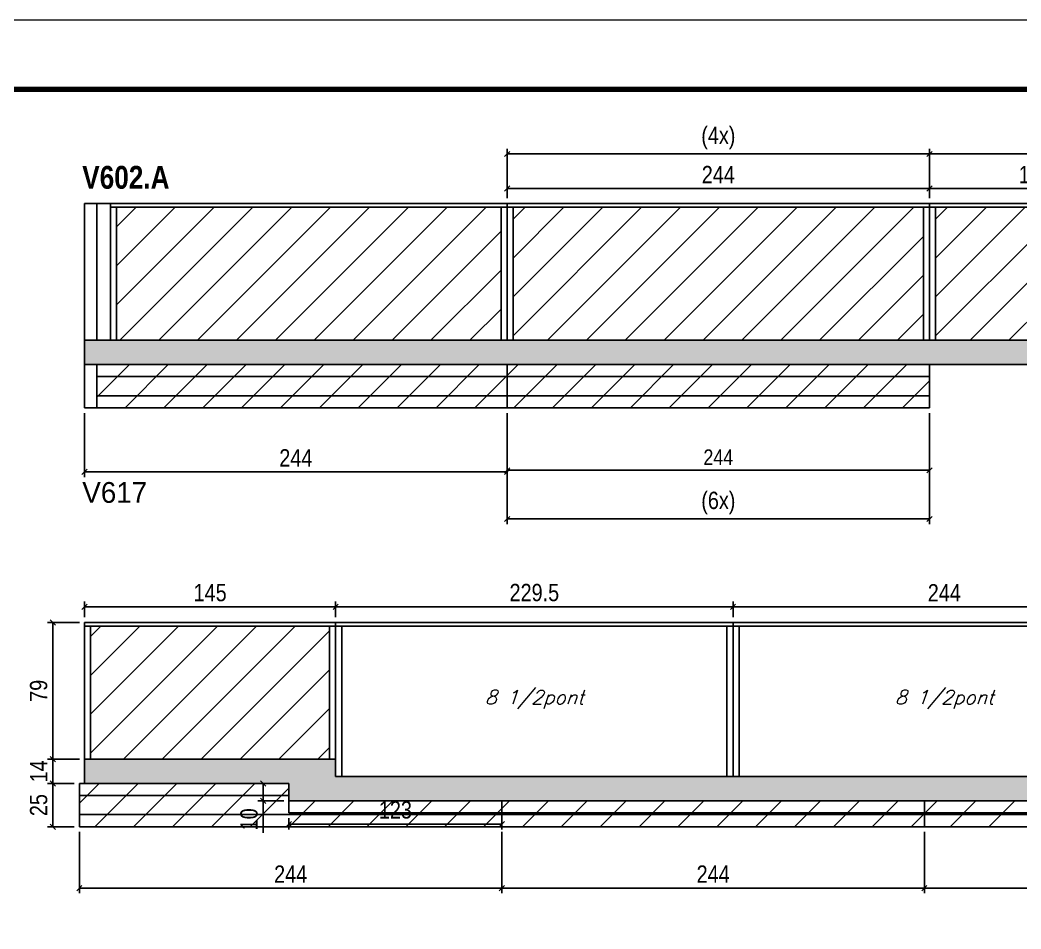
# Model space of a CAD drawing. Extents: x 13154 to 22413, y 1253 to 30260.
# Drawn here: x 16694 to 17272, y 28196 to 28721 of the extents above; entities that cross this region are included whole.
import ezdxf

# ---------------------------------------------------------------- set-up
doc = ezdxf.new("R2010")
doc.units = 0
doc.linetypes.add('DASHED', pattern=[0.75, 0.5, -0.25])
for name, color, linetype in [('5', 5, 'Continuous'), ('COTA', 241, 'Continuous'), ('NOMENCLATURA', 7, 'Continuous'), ('Painéis', 200, 'Continuous'), ('SARR_2.2x7', 40, 'Continuous'), ('SARR_3.5x7', 81, 'Continuous'), ('texto', 7, 'Continuous')]:
    doc.layers.add(name, color=color, linetype=linetype)
for name, color, linetype, lineweight in [('Folhas', 255, 'Continuous', 9), ('Hachura', 251, 'Continuous', 9), ('SARRAFO DE PRESSAO', 251, 'DASHED', 9)]:
    doc.layers.add(name, color=color, linetype=linetype, lineweight=lineweight)
doc.styles.add('COTA TECNICA', font='techl___.ttf', dxfattribs={"height": 10})
doc.styles.add('COTA TECNICA-50', font='techl___.ttf', dxfattribs={"height": 9})
doc.styles.add('Romans', font='romans.shx')
doc.styles.add('ROMAS860', font='ROMAS860.SHX')
doc.styles.add('TECNICA', font='techb___.ttf', dxfattribs={"height": 10})
doc.dimstyles.new('COTA PAINEL-50', dxfattribs={"dimtxt": 9, "dimasz": 3, "dimexe": 3, "dimexo": 3, "dimgap": 3, "dimtad": 1, "dimdec": 1, "dimzin": 12, "dimdsep": 46, "dimtxsty": 'COTA TECNICA-50', "dimblk1": 'OBLIQUE', "dimblk2": 'OBLIQUE', "dimsah": 1, "dimcen": 0.9, "dimclrd": 4, "dimclre": 4, "dimclrt": 240, "dimadec": 1, "dimazin": 3, "dimtfac": 1, "dimtdec": 1, "dimtmove": 0, "dimatfit": 3, "dimfxl": 1, "dimtolj": 1, "dimtzin": 12, "dimarcsym": 0})
doc.dimstyles.new('PAINEL', dxfattribs={"dimtxt": 10, "dimasz": 3, "dimexe": 3, "dimexo": 3, "dimgap": 3, "dimtad": 1, "dimdec": 1, "dimzin": 12, "dimdsep": 46, "dimtxsty": 'COTA TECNICA', "dimblk1": 'OBLIQUE', "dimblk2": 'OBLIQUE', "dimsah": 1, "dimcen": 0.9, "dimclrd": 4, "dimclre": 4, "dimclrt": 240, "dimadec": 1, "dimazin": 3, "dimtfac": 1, "dimtdec": 1, "dimtmove": 0, "dimatfit": 3, "dimfxl": 1, "dimtolj": 1, "dimtzin": 12, "dimarcsym": 0})

# ---------------------------------------------------------------- blocks, each defined once
blk = doc.blocks.new('9999999999')
at = {"layer": 'Folhas'}
blk.add_lwpolyline([(98138.98, 34190.21), (99623.98, 34190.21), (99623.98, 35240.21), (98138.98, 35240.21)], close=True, dxfattribs=at)
at = {"layer": 'Folhas', "color": 30, "const_width": 3}
blk.add_lwpolyline([(98213.98, 34230.21), (99583.98, 34230.21), (99583.98, 35200.21), (98213.98, 35200.21)], close=True, dxfattribs=at)
blk = doc.blocks.new('_Oblique')
at = {"color": 0, "linetype": 'ByBlock', "lineweight": -2}
blk.add_line((-0.5, -0.5), (0.5, 0.5), dxfattribs=at)
blk = doc.blocks.new('*D53')
at = {"layer": 'COTA', "color": 4, "linetype": 'ByBlock', "lineweight": -2, "transparency": 16777216}
for p, q in [((16975.59, 28493.62), (16975.59, 28457.54)), ((17219.59, 28493.62), (17219.59, 28457.54)), ((16975.59, 28460.54), (17219.59, 28460.54))]:
    blk.add_line(p, q, dxfattribs=at)
at = {"layer": 'Defpoints', "color": 0, "linetype": 'ByBlock', "transparency": 16777216}
for p in [(16975.59, 28496.62), (17219.59, 28496.62), (17219.59, 28460.54)]:
    blk.add_point(p, dxfattribs=at)
at = {"layer": 'COTA', "color": 4, "linetype": 'ByBlock', "lineweight": -2, "transparency": 16777216, "xscale": 3, "yscale": 3, "zscale": 3, "rotation": 180}
blk.add_blockref('_Oblique', (16975.59, 28460.54), dxfattribs=at)
at = {"layer": 'COTA', "color": 4, "linetype": 'ByBlock', "lineweight": -2, "transparency": 16777216, "xscale": 3, "yscale": 3, "zscale": 3}
blk.add_blockref('_Oblique', (17219.59, 28460.54), dxfattribs=at)
at = {"layer": 'COTA', "color": 240, "linetype": 'ByBlock', "transparency": 16777216, "insert": (17097.59, 28468.1), "char_height": 9, "attachment_point": 5, "style": 'COTA TECNICA-50'}
blk.add_mtext('\\A1;244', dxfattribs=at)
blk = doc.blocks.new('*D58')
at = {"layer": 'COTA', "color": 4, "linetype": 'ByBlock', "lineweight": -2, "transparency": 16777216}
for p, q in [((16731.59, 28493.62), (16731.59, 28456.64)), ((16975.59, 28493.62), (16975.59, 28456.64)), ((16975.59, 28459.64), (16731.59, 28459.64))]:
    blk.add_line(p, q, dxfattribs=at)
at = {"layer": 'Defpoints', "color": 0, "linetype": 'ByBlock', "transparency": 16777216}
for p in [(16731.59, 28496.62), (16975.59, 28496.62), (16731.59, 28459.64)]:
    blk.add_point(p, dxfattribs=at)
at = {"layer": 'COTA', "color": 4, "linetype": 'ByBlock', "lineweight": -2, "transparency": 16777216, "xscale": 3, "yscale": 3, "zscale": 3, "rotation": 180}
blk.add_blockref('_Oblique', (16731.59, 28459.64), dxfattribs=at)
at = {"layer": 'COTA', "color": 4, "linetype": 'ByBlock', "lineweight": -2, "transparency": 16777216, "xscale": 3, "yscale": 3, "zscale": 3}
blk.add_blockref('_Oblique', (16975.59, 28459.64), dxfattribs=at)
at = {"layer": 'COTA', "color": 240, "linetype": 'ByBlock', "transparency": 16777216, "insert": (16853.59, 28467.71), "char_height": 10, "attachment_point": 5, "style": 'COTA TECNICA'}
blk.add_mtext('\\A1;244', dxfattribs=at)
blk = doc.blocks.new('*D60')
at = {"layer": 'COTA', "color": 4, "lineweight": -2, "transparency": 16777216}
for p, q in [((16975.59, 28493.62), (16975.59, 28429.43)), ((17219.59, 28493.62), (17219.59, 28429.43)), ((16975.59, 28432.43), (17219.59, 28432.43))]:
    blk.add_line(p, q, dxfattribs=at)
at = {"layer": 'Defpoints', "color": 0, "transparency": 16777216}
for p in [(16975.59, 28496.62), (17219.59, 28496.62), (17219.59, 28432.43)]:
    blk.add_point(p, dxfattribs=at)
at = {"layer": 'COTA', "color": 4, "lineweight": -2, "transparency": 16777216, "xscale": 3, "yscale": 3, "zscale": 3, "rotation": 180}
blk.add_blockref('_Oblique', (16975.59, 28432.43), dxfattribs=at)
at = {"layer": 'COTA', "color": 4, "lineweight": -2, "transparency": 16777216, "xscale": 3, "yscale": 3, "zscale": 3}
blk.add_blockref('_Oblique', (17219.59, 28432.43), dxfattribs=at)
at = {"layer": 'COTA', "color": 240, "transparency": 16777216, "insert": (17097.59, 28441.65), "char_height": 10, "attachment_point": 5, "style": 'COTA TECNICA'}
blk.add_mtext('\\A1;(6x)', dxfattribs=at)
blk = doc.blocks.new('*D61')
at = {"layer": 'COTA', "color": 4, "lineweight": -2, "transparency": 16777216}
for p, q in [((17219.59, 28617.62), (17219.59, 28646.25)), ((17466.59, 28617.62), (17466.59, 28646.25)), ((17219.59, 28643.25), (17466.59, 28643.25))]:
    blk.add_line(p, q, dxfattribs=at)
at = {"layer": 'Defpoints', "color": 0, "transparency": 16777216}
for p in [(17466.59, 28643.25), (17219.59, 28614.62), (17466.59, 28614.62)]:
    blk.add_point(p, dxfattribs=at)
at = {"layer": 'COTA', "color": 4, "lineweight": -2, "transparency": 16777216, "xscale": 3, "yscale": 3, "zscale": 3, "rotation": 180}
blk.add_blockref('_Oblique', (17219.59, 28643.25), dxfattribs=at)
at = {"layer": 'COTA', "color": 4, "lineweight": -2, "transparency": 16777216, "xscale": 3, "yscale": 3, "zscale": 3}
blk.add_blockref('_Oblique', (17466.59, 28643.25), dxfattribs=at)
at = {"layer": 'COTA', "color": 240, "transparency": 16777216, "insert": (17343.09, 28651.33), "char_height": 10, "attachment_point": 5, "style": 'COTA TECNICA'}
blk.add_mtext('\\A1;247', dxfattribs=at)
blk = doc.blocks.new('*D63')
at = {"layer": 'COTA', "color": 4, "lineweight": -2, "transparency": 16777216}
for p, q in [((17219.59, 28617.62), (17219.59, 28626.26)), ((17219.59, 28623.26), (17341.59, 28623.26)), ((17341.59, 28617.62), (17341.59, 28626.26))]:
    blk.add_line(p, q, dxfattribs=at)
at = {"layer": 'Defpoints', "color": 0, "transparency": 16777216}
for p in [(17341.59, 28623.26), (17219.59, 28614.62), (17341.59, 28614.62)]:
    blk.add_point(p, dxfattribs=at)
at = {"layer": 'COTA', "color": 4, "lineweight": -2, "transparency": 16777216, "xscale": 3, "yscale": 3, "zscale": 3, "rotation": 180}
blk.add_blockref('_Oblique', (17219.59, 28623.26), dxfattribs=at)
at = {"layer": 'COTA', "color": 4, "lineweight": -2, "transparency": 16777216, "xscale": 3, "yscale": 3, "zscale": 3}
blk.add_blockref('_Oblique', (17341.59, 28623.26), dxfattribs=at)
at = {"layer": 'COTA', "color": 240, "transparency": 16777216, "insert": (17280.59, 28631.32), "char_height": 10, "attachment_point": 5, "style": 'COTA TECNICA'}
blk.add_mtext('\\A1;122', dxfattribs=at)
blk = doc.blocks.new('*D68')
at = {"layer": 'COTA', "color": 4, "lineweight": -2, "transparency": 16777216}
for p, q in [((16975.59, 28617.62), (16975.59, 28626.26)), ((16975.59, 28623.26), (17219.59, 28623.26)), ((17219.59, 28617.62), (17219.59, 28626.26))]:
    blk.add_line(p, q, dxfattribs=at)
at = {"layer": 'Defpoints', "color": 0, "transparency": 16777216}
for p in [(17219.59, 28623.26), (16975.59, 28614.62), (17219.59, 28614.62)]:
    blk.add_point(p, dxfattribs=at)
at = {"layer": 'COTA', "color": 4, "lineweight": -2, "transparency": 16777216, "xscale": 3, "yscale": 3, "zscale": 3, "rotation": 180}
blk.add_blockref('_Oblique', (16975.59, 28623.26), dxfattribs=at)
at = {"layer": 'COTA', "color": 4, "lineweight": -2, "transparency": 16777216, "xscale": 3, "yscale": 3, "zscale": 3}
blk.add_blockref('_Oblique', (17219.59, 28623.26), dxfattribs=at)
at = {"layer": 'COTA', "color": 240, "transparency": 16777216, "insert": (17097.59, 28631.33), "char_height": 10, "attachment_point": 5, "style": 'COTA TECNICA'}
blk.add_mtext('\\A1;244', dxfattribs=at)
blk = doc.blocks.new('*D69')
at = {"layer": 'COTA', "color": 4, "lineweight": -2, "transparency": 16777216}
for p, q in [((16975.59, 28617.62), (16975.59, 28646.25)), ((17219.59, 28617.62), (17219.59, 28646.25)), ((17219.59, 28643.25), (16975.59, 28643.25))]:
    blk.add_line(p, q, dxfattribs=at)
at = {"layer": 'Defpoints', "color": 0, "transparency": 16777216}
for p in [(16975.59, 28643.25), (16975.59, 28614.62), (17219.59, 28614.62)]:
    blk.add_point(p, dxfattribs=at)
at = {"layer": 'COTA', "color": 4, "lineweight": -2, "transparency": 16777216, "xscale": 3, "yscale": 3, "zscale": 3, "rotation": 180}
blk.add_blockref('_Oblique', (16975.59, 28643.25), dxfattribs=at)
at = {"layer": 'COTA', "color": 4, "lineweight": -2, "transparency": 16777216, "xscale": 3, "yscale": 3, "zscale": 3}
blk.add_blockref('_Oblique', (17219.59, 28643.25), dxfattribs=at)
at = {"layer": 'COTA', "color": 240, "transparency": 16777216, "insert": (17097.59, 28652.47), "char_height": 10, "attachment_point": 5, "style": 'COTA TECNICA'}
blk.add_mtext('\\A1;(4x)', dxfattribs=at)
blk = doc.blocks.new('*D1492')
at = {"layer": 'COTA', "color": 4, "lineweight": -2, "transparency": 16777216}
for p, q in [((16728.59, 28372.65), (16710.2, 28372.65)), ((16713.2, 28372.65), (16713.2, 28293.65)), ((16728.59, 28293.65), (16710.2, 28293.65))]:
    blk.add_line(p, q, dxfattribs=at)
at = {"layer": 'Defpoints', "color": 0, "transparency": 16777216}
for p in [(16731.59, 28372.65), (16713.2, 28293.65), (16731.59, 28293.65)]:
    blk.add_point(p, dxfattribs=at)
at = {"layer": 'COTA', "color": 4, "lineweight": -2, "transparency": 16777216, "xscale": 3, "yscale": 3, "zscale": 3}
for p, rotation in [((16713.2, 28372.65), 90), ((16713.2, 28293.65), 270)]:
    blk.add_blockref('_Oblique', p, dxfattribs=dict(at, rotation=rotation))
at = {"layer": 'COTA', "color": 240, "transparency": 16777216, "insert": (16705.1, 28333.15), "char_height": 10, "attachment_point": 5, "rotation": 90, "style": 'COTA TECNICA'}
blk.add_mtext('\\A1;79', dxfattribs=at)
blk = doc.blocks.new('*D1530')
at = {"layer": 'COTA', "color": 4, "lineweight": -2, "transparency": 16777216}
for p, q in [((16731.59, 28375.65), (16731.59, 28384.72)), ((16876.59, 28375.65), (16876.59, 28384.72)), ((16731.59, 28381.72), (16876.59, 28381.72))]:
    blk.add_line(p, q, dxfattribs=at)
at = {"layer": 'Defpoints', "color": 0, "transparency": 16777216}
for p in [(16876.59, 28381.72), (16731.59, 28372.65), (16876.59, 28372.65)]:
    blk.add_point(p, dxfattribs=at)
at = {"layer": 'COTA', "color": 4, "lineweight": -2, "transparency": 16777216, "xscale": 3, "yscale": 3, "zscale": 3, "rotation": 180}
blk.add_blockref('_Oblique', (16731.59, 28381.72), dxfattribs=at)
at = {"layer": 'COTA', "color": 4, "lineweight": -2, "transparency": 16777216, "xscale": 3, "yscale": 3, "zscale": 3}
blk.add_blockref('_Oblique', (16876.59, 28381.72), dxfattribs=at)
at = {"layer": 'COTA', "color": 240, "transparency": 16777216, "insert": (16804.09, 28389.83), "char_height": 10, "attachment_point": 5, "style": 'COTA TECNICA'}
blk.add_mtext('\\A1;145', dxfattribs=at)
blk = doc.blocks.new('*D1531')
at = {"layer": 'COTA', "color": 4, "lineweight": -2, "transparency": 16777216}
for p, q in [((16876.59, 28375.65), (16876.59, 28384.72)), ((17106.09, 28375.65), (17106.09, 28384.72)), ((16876.59, 28381.72), (17106.09, 28381.72))]:
    blk.add_line(p, q, dxfattribs=at)
at = {"layer": 'Defpoints', "color": 0, "transparency": 16777216}
for p in [(17106.09, 28381.72), (16876.59, 28372.65), (17106.09, 28372.65)]:
    blk.add_point(p, dxfattribs=at)
at = {"layer": 'COTA', "color": 4, "lineweight": -2, "transparency": 16777216, "xscale": 3, "yscale": 3, "zscale": 3, "rotation": 180}
blk.add_blockref('_Oblique', (16876.59, 28381.72), dxfattribs=at)
at = {"layer": 'COTA', "color": 4, "lineweight": -2, "transparency": 16777216, "xscale": 3, "yscale": 3, "zscale": 3}
blk.add_blockref('_Oblique', (17106.09, 28381.72), dxfattribs=at)
at = {"layer": 'COTA', "color": 240, "transparency": 16777216, "insert": (16991.34, 28389.86), "char_height": 10, "attachment_point": 5, "style": 'COTA TECNICA'}
blk.add_mtext('\\A1;229.5', dxfattribs=at)
blk = doc.blocks.new('*D1532')
at = {"layer": 'COTA', "color": 4, "lineweight": -2, "transparency": 16777216}
for p, q in [((17106.09, 28375.65), (17106.09, 28384.72)), ((17350.09, 28375.65), (17350.09, 28384.72)), ((17106.09, 28381.72), (17350.09, 28381.72))]:
    blk.add_line(p, q, dxfattribs=at)
at = {"layer": 'Defpoints', "color": 0, "transparency": 16777216}
for p in [(17350.09, 28381.72), (17106.09, 28372.65), (17350.09, 28372.65)]:
    blk.add_point(p, dxfattribs=at)
at = {"layer": 'COTA', "color": 4, "lineweight": -2, "transparency": 16777216, "xscale": 3, "yscale": 3, "zscale": 3, "rotation": 180}
blk.add_blockref('_Oblique', (17106.09, 28381.72), dxfattribs=at)
at = {"layer": 'COTA', "color": 4, "lineweight": -2, "transparency": 16777216, "xscale": 3, "yscale": 3, "zscale": 3}
blk.add_blockref('_Oblique', (17350.09, 28381.72), dxfattribs=at)
at = {"layer": 'COTA', "color": 240, "transparency": 16777216, "insert": (17228.09, 28389.79), "char_height": 10, "attachment_point": 5, "style": 'COTA TECNICA'}
blk.add_mtext('\\A1;244', dxfattribs=at)
blk = doc.blocks.new('*D1536')
at = {"layer": 'COTA', "color": 4, "lineweight": -2, "transparency": 16777216}
for p, q in [((16972.59, 28251.65), (16972.59, 28216.23)), ((17216.59, 28251.65), (17216.59, 28216.23)), ((17216.59, 28219.23), (16972.59, 28219.23))]:
    blk.add_line(p, q, dxfattribs=at)
at = {"layer": 'Defpoints', "color": 0, "transparency": 16777216}
for p in [(16972.59, 28254.65), (17216.59, 28254.65), (16972.59, 28219.23)]:
    blk.add_point(p, dxfattribs=at)
at = {"layer": 'COTA', "color": 4, "lineweight": -2, "transparency": 16777216, "xscale": 3, "yscale": 3, "zscale": 3, "rotation": 180}
blk.add_blockref('_Oblique', (16972.59, 28219.23), dxfattribs=at)
at = {"layer": 'COTA', "color": 4, "lineweight": -2, "transparency": 16777216, "xscale": 3, "yscale": 3, "zscale": 3}
blk.add_blockref('_Oblique', (17216.59, 28219.23), dxfattribs=at)
at = {"layer": 'COTA', "color": 240, "transparency": 16777216, "insert": (17094.59, 28227.3), "char_height": 10, "attachment_point": 5, "style": 'COTA TECNICA'}
blk.add_mtext('\\A1;244', dxfattribs=at)
blk = doc.blocks.new('*D1537')
at = {"layer": 'COTA', "color": 4, "lineweight": -2, "transparency": 16777216}
for p, q in [((16728.59, 28251.65), (16728.59, 28216.23)), ((16972.59, 28251.65), (16972.59, 28216.23)), ((16972.59, 28219.23), (16728.59, 28219.23))]:
    blk.add_line(p, q, dxfattribs=at)
at = {"layer": 'Defpoints', "color": 0, "transparency": 16777216}
for p in [(16728.59, 28254.65), (16972.59, 28254.65), (16728.59, 28219.23)]:
    blk.add_point(p, dxfattribs=at)
at = {"layer": 'COTA', "color": 4, "lineweight": -2, "transparency": 16777216, "xscale": 3, "yscale": 3, "zscale": 3, "rotation": 180}
blk.add_blockref('_Oblique', (16728.59, 28219.23), dxfattribs=at)
at = {"layer": 'COTA', "color": 4, "lineweight": -2, "transparency": 16777216, "xscale": 3, "yscale": 3, "zscale": 3}
blk.add_blockref('_Oblique', (16972.59, 28219.23), dxfattribs=at)
at = {"layer": 'COTA', "color": 240, "transparency": 16777216, "insert": (16850.59, 28227.3), "char_height": 10, "attachment_point": 5, "style": 'COTA TECNICA'}
blk.add_mtext('\\A1;244', dxfattribs=at)
blk = doc.blocks.new('*D1538')
at = {"layer": 'COTA', "color": 4, "lineweight": -2, "transparency": 16777216}
for p, q in [((16725.59, 28279.65), (16710.2, 28279.65)), ((16713.2, 28254.65), (16713.2, 28279.65)), ((16725.59, 28254.65), (16710.2, 28254.65))]:
    blk.add_line(p, q, dxfattribs=at)
at = {"layer": 'Defpoints', "color": 0, "transparency": 16777216}
for p in [(16713.2, 28279.65), (16728.59, 28279.65), (16728.59, 28254.65)]:
    blk.add_point(p, dxfattribs=at)
at = {"layer": 'COTA', "color": 4, "lineweight": -2, "transparency": 16777216, "xscale": 3, "yscale": 3, "zscale": 3}
for p, rotation in [((16713.2, 28279.65), 90), ((16713.2, 28254.65), 270)]:
    blk.add_blockref('_Oblique', p, dxfattribs=dict(at, rotation=rotation))
at = {"layer": 'COTA', "color": 240, "transparency": 16777216, "insert": (16705.09, 28267.15), "char_height": 10, "attachment_point": 5, "rotation": 90, "style": 'COTA TECNICA'}
blk.add_mtext('\\A1;25', dxfattribs=at)
blk = doc.blocks.new('*D1539')
at = {"layer": 'COTA', "color": 4, "lineweight": -2, "transparency": 16777216}
for p, q in [((16728.59, 28293.65), (16710.2, 28293.65)), ((16713.2, 28279.65), (16713.2, 28293.65)), ((16725.59, 28279.65), (16710.2, 28279.65))]:
    blk.add_line(p, q, dxfattribs=at)
at = {"layer": 'Defpoints', "color": 0, "transparency": 16777216}
for p in [(16713.2, 28293.65), (16731.59, 28293.65), (16728.59, 28279.65)]:
    blk.add_point(p, dxfattribs=at)
at = {"layer": 'COTA', "color": 4, "lineweight": -2, "transparency": 16777216, "xscale": 3, "yscale": 3, "zscale": 3}
for p, rotation in [((16713.2, 28293.65), 90), ((16713.2, 28279.65), 270)]:
    blk.add_blockref('_Oblique', p, dxfattribs=dict(at, rotation=rotation))
at = {"layer": 'COTA', "color": 240, "transparency": 16777216, "insert": (16705.13, 28286.65), "char_height": 10, "attachment_point": 5, "rotation": 90, "style": 'COTA TECNICA'}
blk.add_mtext('\\A1;14', dxfattribs=at)
blk = doc.blocks.new('*D1540')
at = {"layer": 'COTA', "color": 4, "lineweight": -2, "transparency": 16777216}
for p, q in [((16972.59, 28266.65), (16972.59, 28253.11)), ((16849.59, 28259.65), (16849.59, 28253.11)), ((16849.59, 28256.11), (16972.59, 28256.11))]:
    blk.add_line(p, q, dxfattribs=at)
at = {"layer": 'Defpoints', "color": 0, "transparency": 16777216}
for p in [(16972.59, 28269.65), (16849.59, 28262.65), (16972.59, 28256.11)]:
    blk.add_point(p, dxfattribs=at)
at = {"layer": 'COTA', "color": 4, "lineweight": -2, "transparency": 16777216, "xscale": 3, "yscale": 3, "zscale": 3, "rotation": 180}
blk.add_blockref('_Oblique', (16849.59, 28256.11), dxfattribs=at)
at = {"layer": 'COTA', "color": 4, "lineweight": -2, "transparency": 16777216, "xscale": 3, "yscale": 3, "zscale": 3}
blk.add_blockref('_Oblique', (16972.59, 28256.11), dxfattribs=at)
at = {"layer": 'COTA', "color": 240, "transparency": 16777216, "insert": (16911.09, 28264.33), "char_height": 10, "attachment_point": 5, "style": 'COTA TECNICA'}
blk.add_mtext('\\A1;123', dxfattribs=at)
blk = doc.blocks.new('*D1541')
at = {"layer": 'COTA', "color": 4, "lineweight": -2, "transparency": 16777216}
for p, q in [((16846.59, 28279.65), (16831.71, 28279.65)), ((16834.71, 28279.65), (16834.71, 28269.65)), ((16846.59, 28269.65), (16831.71, 28269.65)), ((16834.71, 28269.65), (16834.71, 28251.22))]:
    blk.add_line(p, q, dxfattribs=at)
at = {"layer": 'Defpoints', "color": 0, "transparency": 16777216}
for p in [(16849.59, 28279.65), (16834.71, 28269.65), (16849.59, 28269.65)]:
    blk.add_point(p, dxfattribs=at)
at = {"layer": 'COTA', "color": 4, "lineweight": -2, "transparency": 16777216, "xscale": 3, "yscale": 3, "zscale": 3}
for p, rotation in [((16834.71, 28279.65), 90), ((16834.71, 28269.65), 270)]:
    blk.add_blockref('_Oblique', p, dxfattribs=dict(at, rotation=rotation))
at = {"layer": 'COTA', "color": 240, "transparency": 16777216, "insert": (16826.6, 28258.93), "char_height": 10, "attachment_point": 5, "rotation": 90, "style": 'COTA TECNICA'}
blk.add_mtext('\\A1;10', dxfattribs=at)
blk = doc.blocks.new('*D1542')
at = {"layer": 'COTA', "color": 4, "lineweight": -2, "transparency": 16777216}
for p, q in [((17216.59, 28251.65), (17216.59, 28216.23)), ((17460.59, 28251.65), (17460.59, 28216.23)), ((17216.59, 28219.23), (17460.59, 28219.23))]:
    blk.add_line(p, q, dxfattribs=at)
at = {"layer": 'Defpoints', "color": 0, "transparency": 16777216}
for p in [(17216.59, 28254.65), (17460.59, 28254.65), (17460.59, 28219.23)]:
    blk.add_point(p, dxfattribs=at)
at = {"layer": 'COTA', "color": 4, "lineweight": -2, "transparency": 16777216, "xscale": 3, "yscale": 3, "zscale": 3, "rotation": 180}
blk.add_blockref('_Oblique', (17216.59, 28219.23), dxfattribs=at)
at = {"layer": 'COTA', "color": 4, "lineweight": -2, "transparency": 16777216, "xscale": 3, "yscale": 3, "zscale": 3}
blk.add_blockref('_Oblique', (17460.59, 28219.23), dxfattribs=at)
at = {"layer": 'COTA', "color": 240, "transparency": 16777216, "insert": (17338.59, 28227.3), "char_height": 10, "attachment_point": 5, "style": 'COTA TECNICA'}
blk.add_mtext('\\A1;244', dxfattribs=at)

msp = doc.modelspace()

# ---------------------------------------------------------------- hatches: boundary and pattern name
at = {"layer": 'COTA'}
h = msp.add_hatch(dxfattribs=at)
h.set_pattern_fill('AR-CONC', color=256, scale=0.03)
h.paths.add_polyline_path([(17710.59, 28535.62), (17466.59, 28535.62), (16731.59, 28535.62), (16731.59, 28521.62), (17353.09, 28521.62), (17710.59, 28521.62)])
h = msp.add_hatch(dxfattribs=at)
h.set_pattern_fill('AR-CONC', color=256, scale=0.03)
h.paths.add_polyline_path([(17594.09, 28269.65), (17594.09, 28283.65), (17106.09, 28283.65), (16876.59, 28283.65), (16876.59, 28293.65), (16731.59, 28293.65), (16731.59, 28279.65), (16849.59, 28279.65), (16849.59, 28269.65), (16972.59, 28269.65)])
at = {"layer": 'Hachura', "linetype": 'ByBlock'}
h = msp.add_hatch(dxfattribs=at)
h.set_pattern_fill('ANSI31', color=256, scale=5)
h.set_pattern_definition([(45, (0, -2.955), (-11.22532, 11.22532), [])])
h.paths.add_polyline_path([(16972.09, 28612.42), (16750.09, 28612.42), (16750.09, 28535.62), (16972.09, 28535.62)])
h.paths.add_polyline_path([(16979.09, 28612.42), (16979.09, 28535.62), (17216.09, 28535.62), (17216.09, 28612.42)])
h = msp.add_hatch(dxfattribs=at)
h.set_pattern_fill('ANSI31', color=256, scale=5)
h.paths.add_polyline_path([(17223.09, 28612.42), (17223.09, 28535.62), (17341.59, 28535.62), (17341.59, 28612.42)])
h.paths.add_polyline_path([(17463.09, 28535.62), (17463.09, 28612.42), (17341.59, 28612.42), (17341.59, 28535.62)])
h.paths.add_polyline_path([(17470.09, 28612.42), (17470.09, 28535.62), (17707.09, 28535.62), (17707.09, 28612.42)])
h = msp.add_hatch(dxfattribs=at)
h.set_pattern_fill('ANSI31', color=256, scale=5)
h.paths.add_polyline_path([(16975.59, 28514.62), (16975.59, 28521.62), (16738.59, 28521.62), (16738.59, 28514.62)])
h.paths.add_polyline_path([(16975.59, 28503.62), (16975.59, 28514.62), (16738.59, 28514.62), (16738.59, 28503.62)])
h.paths.add_polyline_path([(16975.59, 28496.62), (16975.59, 28503.62), (16738.59, 28503.62), (16738.59, 28496.62)])
h.paths.add_polyline_path([(16975.59, 28496.62), (17219.59, 28496.62), (17219.59, 28503.62), (16975.59, 28503.62)])
h.paths.add_polyline_path([(16975.59, 28514.62), (16975.59, 28503.62), (17219.59, 28503.62), (17219.59, 28514.62)])
h.paths.add_polyline_path([(17219.59, 28514.62), (17219.59, 28521.62), (16975.59, 28521.62), (16975.59, 28514.62)])
h = msp.add_hatch(dxfattribs=at)
h.set_pattern_fill('ANSI31', color=256, scale=5)
h.paths.add_polyline_path([(16873.09, 28370.45), (16735.09, 28370.45), (16735.09, 28293.65), (16873.09, 28293.65)])
h = msp.add_hatch(dxfattribs=at)
h.set_pattern_fill('ANSI31', color=256, scale=5)
h.paths.add_polyline_path([(16972.59, 28254.65), (16972.59, 28269.65), (16849.59, 28269.65), (16849.59, 28279.65), (16728.59, 28279.65), (16728.59, 28254.65)])
h.paths.add_polyline_path([(16972.59, 28269.65), (16972.59, 28254.65), (17216.59, 28254.65), (17216.59, 28269.65)])
h.paths.add_polyline_path([(17216.59, 28269.65), (17216.59, 28254.65), (17460.59, 28254.65), (17460.59, 28269.65)])
h.paths.add_polyline_path([(17460.59, 28269.65), (17460.59, 28254.65), (17594.09, 28254.65), (17594.09, 28269.65)])

# ---------------------------------------------------------------- linework, layer by layer
at = {"layer": 'COTA', "linetype": 'ByBlock'}
msp.add_line((16731.59, 28521.62), (16731.59, 28535.62), dxfattribs=at)
at = {"layer": 'COTA'}
for p, q in [((17219.59, 28521.62), (17710.59, 28521.62)), ((16731.59, 28293.65), (16731.59, 28279.65)), ((16849.59, 28269.65), (16849.59, 28262.65))]:
    msp.add_line(p, q, dxfattribs=at)
at = {"layer": 'Painéis', "linetype": 'Continuous'}
for p, q in [((16731.59, 28614.62), (17710.59, 28614.62)), ((16731.59, 28535.62), (16731.59, 28614.62)), ((16975.59, 28535.62), (16975.59, 28614.62)), ((17219.59, 28535.62), (17219.59, 28614.62)), ((16731.59, 28535.62), (17466.59, 28535.62)), ((16731.59, 28496.62), (16731.59, 28521.62)), ((16731.59, 28521.62), (17219.59, 28521.62)), ((16975.59, 28496.62), (16975.59, 28521.62)), ((17219.59, 28496.62), (17219.59, 28521.62)), ((17219.59, 28496.62), (16731.59, 28496.62)), ((16731.59, 28372.65), (17594.09, 28372.65)), ((16731.59, 28293.65), (16731.59, 28372.65)), ((16876.59, 28283.65), (16876.59, 28372.65)), ((17106.09, 28283.65), (17106.09, 28372.65)), ((16731.59, 28293.65), (16876.59, 28293.65)), ((16728.59, 28279.65), (16849.59, 28279.65)), ((16728.59, 28254.65), (16728.59, 28279.65)), ((16849.59, 28279.65), (16849.59, 28269.65)), ((16876.59, 28283.65), (17106.09, 28283.65)), ((17106.09, 28283.65), (17594.09, 28283.65)), ((16849.59, 28269.65), (16972.59, 28269.65)), ((17216.59, 28254.65), (17216.59, 28269.65)), ((16972.59, 28254.65), (16728.59, 28254.65))]:
    msp.add_line(p, q, dxfattribs=at)
msp.add_lwpolyline([(16972.59, 28269.65), (17594.09, 28269.65), (17594.09, 28254.65), (16972.59, 28254.65)], close=True, dxfattribs=at)
at = {"layer": 'SARR_2.2x7', "linetype": 'Continuous'}
for p, q in [((16738.59, 28614.62), (16738.59, 28535.62)), ((16746.59, 28612.42), (16975.59, 28612.42)), ((16975.59, 28612.42), (17219.59, 28612.42)), ((17466.59, 28612.42), (17219.59, 28612.42)), ((16738.59, 28521.62), (16738.59, 28496.62)), ((16738.59, 28514.62), (16975.59, 28514.62)), ((16975.59, 28514.62), (17219.59, 28514.62)), ((16738.59, 28503.62), (16975.59, 28503.62)), ((16975.59, 28503.62), (17219.59, 28503.62)), ((16731.59, 28370.45), (16876.59, 28370.45)), ((17106.09, 28370.45), (16876.59, 28370.45)), ((17350.09, 28370.45), (17106.09, 28370.45)), ((16728.59, 28272.65), (16849.59, 28272.65)), ((16972.59, 28262.65), (16849.59, 28262.65)), ((16972.59, 28262.65), (17216.59, 28262.65)), ((17216.59, 28262.65), (17460.59, 28262.65)), ((16972.59, 28261.65), (16728.59, 28261.65)), ((16972.59, 28261.65), (17216.59, 28261.65)), ((17216.59, 28261.65), (17460.59, 28261.65))]:
    msp.add_line(p, q, dxfattribs=at)
at = {"layer": 'SARR_3.5x7'}
for p, q in [((16746.59, 28614.62), (16746.59, 28535.62)), ((16750.09, 28612.42), (16750.09, 28535.62)), ((16972.09, 28612.42), (16972.09, 28535.62)), ((16979.09, 28612.42), (16979.09, 28535.62)), ((17216.09, 28612.42), (17216.09, 28535.62)), ((17223.09, 28612.42), (17223.09, 28535.62)), ((16735.09, 28370.45), (16735.09, 28293.65)), ((16873.09, 28370.45), (16873.09, 28293.65)), ((16880.09, 28370.45), (16880.09, 28283.65)), ((17102.59, 28370.45), (17102.59, 28283.65)), ((17109.59, 28370.45), (17109.59, 28283.65))]:
    msp.add_line(p, q, dxfattribs=at)

# ---------------------------------------------------------------- block references
at = {"layer": 'SARRAFO DE PRESSAO', "color": 6, "linetype": 'ByBlock'}
msp.add_blockref('9999999999', (-81801.1, -6519.61), dxfattribs=at)

# ---------------------------------------------------------------- texts
at = {"layer": '5', "linetype": 'Continuous', "style": 'ROMAS860'}
msp.add_text('V617', height=12, rotation=359.99996, dxfattribs=at).set_placement((16730.26, 28441.74))
at = {"layer": 'NOMENCLATURA', "style": 'TECNICA'}
msp.add_text('V602.A', height=13.2, dxfattribs=at).set_placement((16730.21, 28623.14))
at = {"layer": 'texto', "color": 2, "char_height": 8, "attachment_point": 5, "style": 'Romans'}
for insert in [(16991.34, 28328.15), (17228.09, 28328.15)]:
    msp.add_mtext('{\\Q19;\\C256;8 1/2pont}', dxfattribs=dict(at, insert=insert))

# ---------------------------------------------------------------- dimensions: what is measured, and where the dimension line sits
at = {"layer": 'COTA'}
for base, p1, p2, text, picture, middle in [((16975.59, 28643.25), (17219.59, 28614.62), (16975.59, 28614.62), '(4x)', '*D69', (17097.59, 28652.47)), ((17219.59, 28432.43), (16975.59, 28496.62), (17219.59, 28496.62), '(6x)', '*D60', (17097.59, 28441.65))]:
    dim = msp.add_linear_dim(base=base, p1=p1, p2=p2, text=text, dimstyle='PAINEL', dxfattribs=at)
    dim.commit()
    dim.dimension.update_dxf_attribs({"geometry": picture, "text_midpoint": middle})
for base, p1, p2, picture, middle in [((17466.59, 28643.25), (17219.59, 28614.62), (17466.59, 28614.62), '*D61', (17343.09, 28651.33)), ((17219.59, 28623.26), (16975.59, 28614.62), (17219.59, 28614.62), '*D68', (17097.59, 28631.33)), ((17341.59, 28623.26), (17219.59, 28614.62), (17341.59, 28614.62), '*D63', (17280.59, 28631.32)), ((16876.59, 28381.72), (16731.59, 28372.65), (16876.59, 28372.65), '*D1530', (16804.09, 28389.83)), ((16972.59, 28256.11), (16849.59, 28262.65), (16972.59, 28269.65), '*D1540', (16911.09, 28264.33)), ((16728.59, 28219.23), (16972.59, 28254.65), (16728.59, 28254.65), '*D1537', (16850.59, 28227.3)), ((17460.59, 28219.23), (17216.59, 28254.65), (17460.59, 28254.65), '*D1542', (17338.59, 28227.3))]:
    dim = msp.add_linear_dim(base=base, p1=p1, p2=p2, dimstyle='PAINEL', dxfattribs=at)
    dim.commit()
    dim.dimension.update_dxf_attribs({"geometry": picture, "text_midpoint": middle})
at = {"layer": 'COTA', "linetype": 'ByBlock'}
dim = msp.add_linear_dim(base=(16731.59, 28459.64), p1=(16975.59, 28496.62), p2=(16731.59, 28496.62), angle=180, dimstyle='PAINEL', dxfattribs=at)
dim.commit()
dim.dimension.update_dxf_attribs({"geometry": '*D58', "text_midpoint": (16853.59, 28467.71)})
dim = msp.add_linear_dim(base=(17219.59, 28460.54), p1=(16975.59, 28496.62), p2=(17219.59, 28496.62), angle=180, dimstyle='COTA PAINEL-50', override={"dimarcsym": 1}, dxfattribs=at)
dim.commit()
dim.dimension.update_dxf_attribs({"geometry": '*D53', "text_midpoint": (17097.59, 28468.1)})
at = {"layer": 'COTA'}
for base, p1, p2, picture, middle in [((17106.09, 28381.72), (16876.59, 28372.65), (17106.09, 28372.65), '*D1531', (16991.34, 28389.86)), ((17350.09, 28381.72), (17106.09, 28372.65), (17350.09, 28372.65), '*D1532', (17228.09, 28389.79)), ((16972.59, 28219.23), (17216.59, 28254.65), (16972.59, 28254.65), '*D1536', (17094.59, 28227.3))]:
    dim = msp.add_linear_dim(base=base, p1=p1, p2=p2, dimstyle='PAINEL', override={"dimtmove": 1}, dxfattribs=at)
    dim.commit()
    dim.dimension.update_dxf_attribs({"geometry": picture, "text_midpoint": middle})
for base, p1, p2, picture, middle in [((16713.2, 28293.65), (16731.59, 28372.65), (16731.59, 28293.65), '*D1492', (16705.1, 28333.15)), ((16713.2, 28279.65), (16728.59, 28254.65), (16728.59, 28279.65), '*D1538', (16705.09, 28267.15))]:
    dim = msp.add_linear_dim(base=base, p1=p1, p2=p2, angle=90, dimstyle='PAINEL', dxfattribs=at)
    dim.commit()
    dim.dimension.update_dxf_attribs({"geometry": picture, "text_midpoint": middle})
for base, p1, p2, picture, middle in [((16713.2, 28293.65), (16728.59, 28279.65), (16731.59, 28293.65), '*D1539', (16713.2, 28286.65)), ((16834.71, 28269.65), (16849.59, 28279.65), (16849.59, 28269.65), '*D1541', (16834.71, 28258.93))]:
    dim = msp.add_linear_dim(base=base, p1=p1, p2=p2, angle=90, dimstyle='PAINEL', dxfattribs=at)
    dim.commit()
    dim.dimension.update_dxf_attribs({"geometry": picture, "text_midpoint": middle, "dimtype": 160})

doc.saveas('drawing.dxf')
